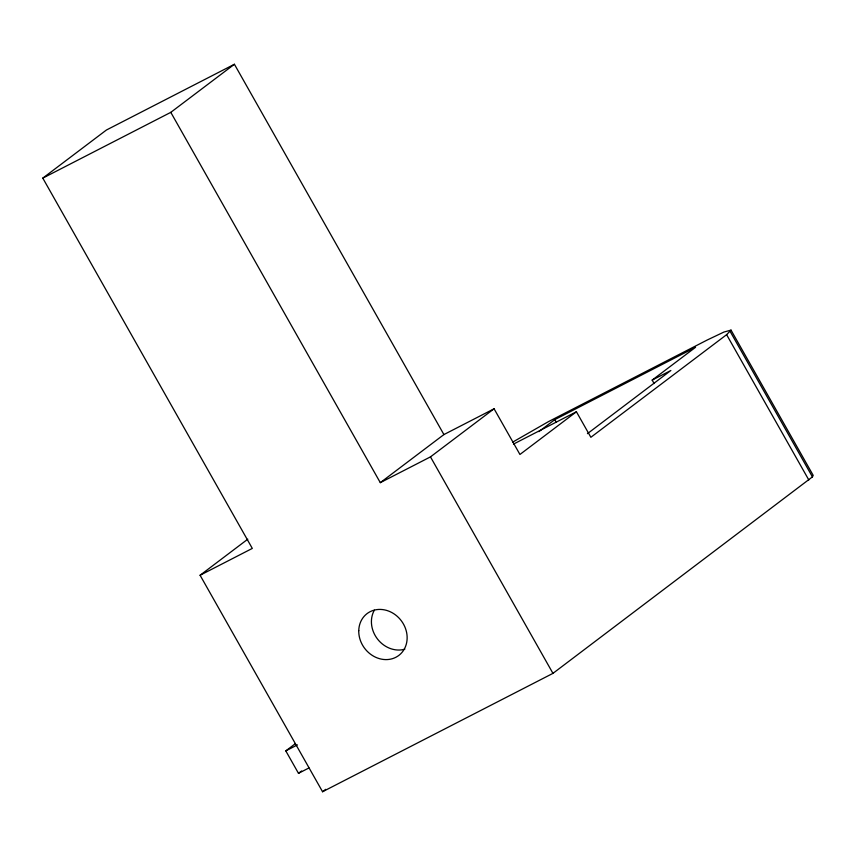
<?xml version="1.0" encoding="UTF-8"?>
<svg xmlns="http://www.w3.org/2000/svg" width="856" height="856" viewBox="0 0 856 856"><rect width="100%" height="100%" fill="white"/><g stroke="black" fill="none" stroke-linecap="round" stroke-linejoin="round"><path stroke-width="1.28" d="M513.482 444.104L576.42 411.768L590.865 437.298L726.616 334.675L731.013 330.106L723.941 332.042L707.302 339.971L548.525 421.591L512.669 442.135M247.791 539.184L200.09 575.253L322.562 791.736L552.955 673.362L812.43 476.888L813.2 475.38L731.013 330.106M587.441 433.66L670.858 370.498L652.176 380.096L654.112 383.531M200.09 575.253L252.306 548.418L42.8 178.123L106.412 130.026L234.405 64.264L443.911 434.57L380.299 482.656L170.793 112.35L234.405 64.264M380.299 482.656L430.472 456.879L494.083 408.783L519.934 454.472L576.42 411.768M538.884 431.638L554.763 419.643L695.553 347.301L652.176 380.096M308.963 767.95L298.487 773.332L285.797 750.883L295.288 743.703M298.487 773.332L301.612 770.967M322.562 791.736L325.762 789.318M42.8 178.123L170.793 112.35M443.911 434.57L494.083 408.783M285.797 750.883L297.428 744.902M730.243 331.614L812.43 476.888M726.616 334.675L808.802 479.949M554.763 419.643L556.068 421.965M430.472 456.879L552.955 673.362M404.835 649.19A26.258 22.941 52.9 0 1 377.603 639.165A26.258 22.941 52.9 0 1 374.361 610.189M358.76 630.583A26.258 22.941 52.9 0 0 394.466 657.943A26.258 22.941 52.9 0 0 395.622 615.004A26.258 22.941 52.9 0 0 358.76 630.583"/></g></svg>
